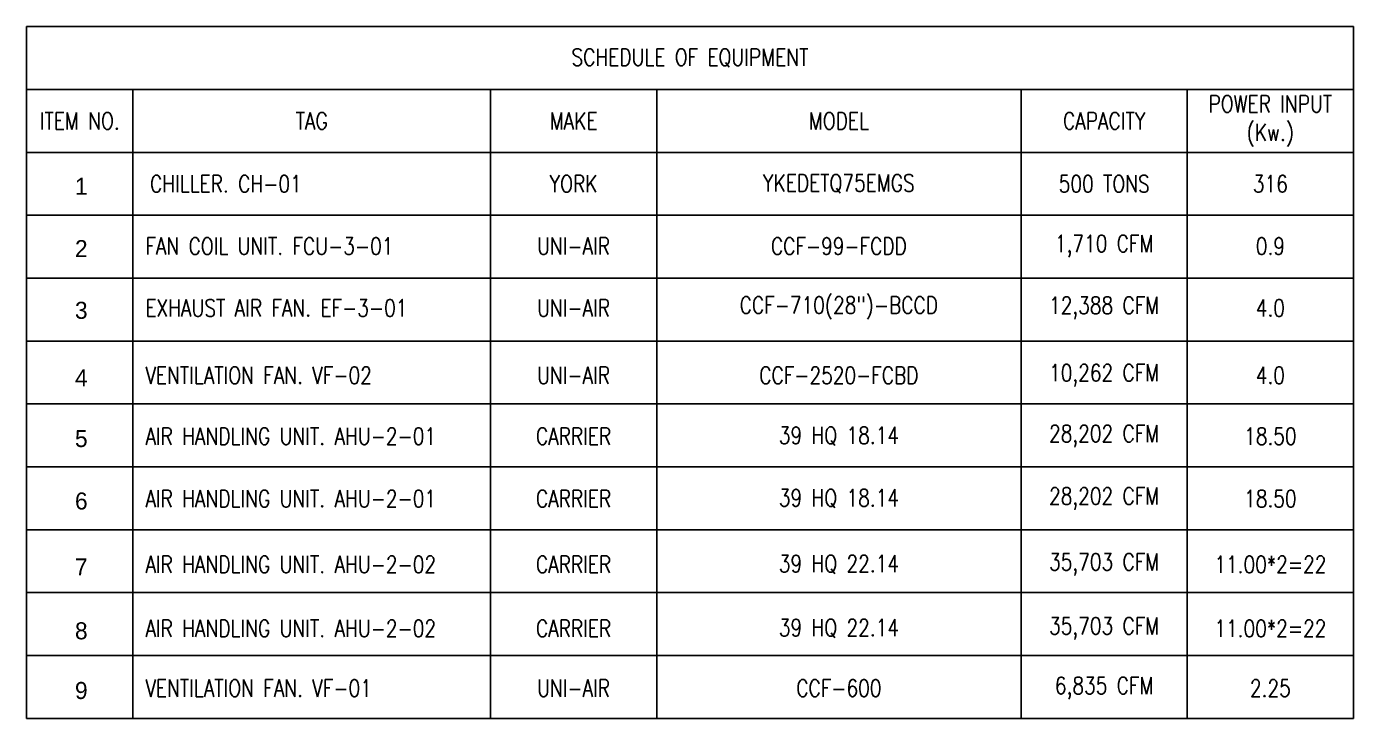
# Model space of a CAD drawing. Extents: x 1264 to 8183, y -10806 to -8316.
# Drawn here: x 7404 to 8183, y -9331 to -8925 of the extents above; entities that cross this region are included whole.
import ezdxf

# ---------------------------------------------------------------- set-up
doc = ezdxf.new("R2010")
doc.units = 0
doc.header["$LTSCALE"] = 200
doc.header["$MEASUREMENT"] = 0
doc.layers.add('MS-PL-TEXT', color=3, linetype='CONTINUOUS')

msp = doc.modelspace()

# ---------------------------------------------------------------- linework, layer by layer
at = {"layer": 'MS-PL-TEXT', "lineweight": -3}
for p, q in [((7403.52, -8961.58), (8183.35, -8961.58)), ((7466.06, -8961.58), (7466.06, -9330.9)), ((7676.2, -8961.58), (7676.2, -9330.9)), ((7773.85, -8961.58), (7773.85, -9330.9)), ((7988.03, -8961.58), (7988.03, -9330.9)), ((8085.69, -8961.58), (8085.69, -9330.9)), ((7403.52, -8998.51), (8183.35, -8998.51)), ((7403.52, -9035.44), (8183.35, -9035.44)), ((7403.52, -9072.38), (8183.35, -9072.38)), ((7403.52, -9109.31), (8183.35, -9109.31)), ((7403.52, -9146.24), (8183.35, -9146.24)), ((7403.52, -9183.17), (8183.35, -9183.17)), ((7403.52, -9220.11), (8183.35, -9220.11)), ((7403.52, -9257.04), (8183.35, -9257.04)), ((7403.52, -9293.97), (8183.35, -9293.97))]:
    msp.add_line(p, q, dxfattribs=at)
msp.add_lwpolyline([(8183.35, -9330.9), (7403.52, -9330.9), (7403.52, -8924.65), (8183.35, -8924.65)], close=True, dxfattribs=at)

# ---------------------------------------------------------------- texts
at = {"layer": 'MS-PL-TEXT', "color": 7, "lineweight": -3, "char_height": 10}
for s, insert, attachment_point in [('{\\Fsimplex|c0;\\W0.8;SCHEDULE OF EQUIPMENT }', (7793.43, -8943.11), 5), ('{\\Fsimplex|c0;\\W0.8;POWER INPUT\\P(Kw.)}', (8134.52, -8980.05), 5), ('{\\Fsimplex|c0;\\W0.8;ITEM NO.}', (7434.79, -8980.05), 5), ('{\\Fsimplex|c0;\\W0.8;TAG}', (7571.13, -8980.05), 5), ('{\\Fsimplex|c0;\\W0.8;MAKE}', (7725.03, -8980.05), 5), ('{\\Fsimplex|c0;\\W0.8;MODEL}', (7880.94, -8980.05), 5), ('{\\Fsimplex|c0;\\W0.8;CAPACITY}', (8036.86, -8980.05), 5), ('1', (7435.7, -9018.43), 5), ('{\\Fsimplex|c0;\\W0.8;CHILLER. CH-01}', (7520.66, -9016.98), 5), ('{\\Fsimplex|c0;\\W0.8;YORK}', (7725.03, -9016.98), 5), ('\\A1;{\\Fsimplex|c0;\\W0.8;YKEDETQ75EMGS}', (7880.94, -9016.98), 5), ('\\A1;{\\Fsimplex|c0;\\W0.8;500 TONS}', (8036.86, -9016.98), 5), ('\\A1;{\\Fsimplex|c0;\\W0.8;316 }', (8134.52, -9016.98), 5), ('2', (7435.7, -9055.03), 5), ('{\\Fsimplex|c0;\\W0.8;FAN COIL UNIT. FCU-3-01}', (7473.42, -9048.58), 1), ('{\\Fsimplex|c0;\\W0.8;UNI-AIR}', (7725.03, -9053.58), 5), ('\\A1;{\\Fsimplex|c0;\\W0.8;CCF-99-FCDD}', (7880.94, -9053.58), 5), ('\\A1;{\\Fsimplex|c0;\\W0.8;1,710 CFM}', (8036.86, -9053.58), 5), ('\\A1;{\\Fsimplex|c0;\\W0.8;0.9}', (8134.52, -9053.58), 5), ('{\\Fsimplex|c0;\\W0.8;EXHAUST AIR FAN. EF-3-01}', (7473.42, -9084.88), 1), ('{\\Fsimplex|c0;\\W0.8;UNI-AIR}', (7725.03, -9089.88), 5), ('\\A1;{\\Fsimplex|c0;\\W0.8;CCF-710(28")-BCCD}', (7880.94, -9089.88), 5), ('\\A1;{\\Fsimplex|c0;\\W0.8;12,388 CFM}', (8036.86, -9089.88), 5), ('\\A1;{\\Fsimplex|c0;\\W0.8;4.0 }', (8134.52, -9089.88), 5), ('3', (7435.7, -9091.33), 5), ('\\A1;{\\Fsimplex|c0;\\W0.8;10,262 CFM}', (8036.86, -9129.46), 5), ('4', (7435.7, -9130.91), 5), ('{\\Fsimplex|c0;\\W0.8;VENTILATION FAN. VF-02}', (7473.42, -9124.46), 1), ('{\\Fsimplex|c0;\\W0.8;UNI-AIR}', (7725.03, -9129.46), 5), ('\\A1;{\\Fsimplex|c0;\\W0.8;CCF-2520-FCBD}', (7880.94, -9129.46), 5), ('\\A1;{\\Fsimplex|c0;\\W0.8;4.0 }', (8134.52, -9129.46), 5), ('5', (7435.7, -9166.62), 5), ('{\\Fsimplex|c0;\\W0.8;AIR HANDLING UNIT. AHU-2-01}', (7473.42, -9160.17), 1), ('{\\Fsimplex|c0;\\W0.8;CARRIER}', (7725.03, -9165.17), 5), ('\\A1;{\\Fsimplex|c0;\\W0.8;39 HQ 18.14}', (7880.94, -9165.17), 5), ('\\A1;{\\Fsimplex|c0;\\W0.8;28,202 CFM}', (8036.86, -9165.17), 5), ('\\A1;{\\Fsimplex|c0;\\W0.8;18.50}', (8134.52, -9165.17), 5), ('6', (7435.7, -9203.29), 5), ('{\\Fsimplex|c0;\\W0.8;AIR HANDLING UNIT. AHU-2-01}', (7473.42, -9196.84), 1), ('{\\Fsimplex|c0;\\W0.8;CARRIER}', (7725.03, -9201.84), 5), ('\\A1;{\\Fsimplex|c0;\\W0.8;39 HQ 18.14}', (7880.94, -9201.84), 5), ('\\A1;{\\Fsimplex|c0;\\W0.8;28,202 CFM}', (8036.86, -9201.84), 5), ('\\A1;{\\Fsimplex|c0;\\W0.8;18.50}', (8134.52, -9201.84), 5), ('7', (7435.7, -9241.94), 5), ('{\\Fsimplex|c0;\\W0.8;AIR HANDLING UNIT. AHU-2-02}', (7473.42, -9235.49), 1), ('{\\Fsimplex|c0;\\W0.8;CARRIER}', (7725.03, -9240.49), 5), ('\\A1;{\\Fsimplex|c0;\\W0.8;39 HQ 22.14}', (7880.94, -9240.49), 5), ('\\A1;{\\Fsimplex|c0;\\W0.8;35,703 CFM}', (8036.86, -9240.49), 5), ('\\A1;{\\Fsimplex|c0;\\W0.8;11.00*2=22 }', (8134.52, -9240.49), 5), ('\\A1;{\\Fsimplex|c0;\\W0.8;35,703 CFM}', (8036.86, -9278.07), 5), ('8', (7435.7, -9279.52), 5), ('{\\Fsimplex|c0;\\W0.8;AIR HANDLING UNIT. AHU-2-02}', (7473.42, -9273.07), 1), ('{\\Fsimplex|c0;\\W0.8;CARRIER}', (7725.03, -9278.07), 5), ('\\A1;{\\Fsimplex|c0;\\W0.8;39 HQ 22.14}', (7880.94, -9278.07), 5), ('\\A1;{\\Fsimplex|c0;\\W0.8;11.00*2=22 }', (8134.52, -9278.07), 5), ('9', (7435.7, -9314.57), 5), ('{\\Fsimplex|c0;\\W0.8;VENTILATION FAN. VF-01}', (7473.42, -9308.12), 1), ('{\\Fsimplex|c0;\\W0.8;UNI-AIR}', (7725.03, -9313.12), 5), ('\\A1;{\\Fsimplex|c0;\\W0.8;CCF-600}', (7880.94, -9313.12), 5), ('\\A1;{\\Fsimplex|c0;\\W0.8;6,835 CFM}', (8036.86, -9313.12), 5), ('\\A1;{\\Fsimplex|c0;\\W0.8;2.25 }', (8134.52, -9313.12), 5)]:
    msp.add_mtext(s, dxfattribs=dict(at, insert=insert, attachment_point=attachment_point))

doc.saveas('drawing.dxf')
